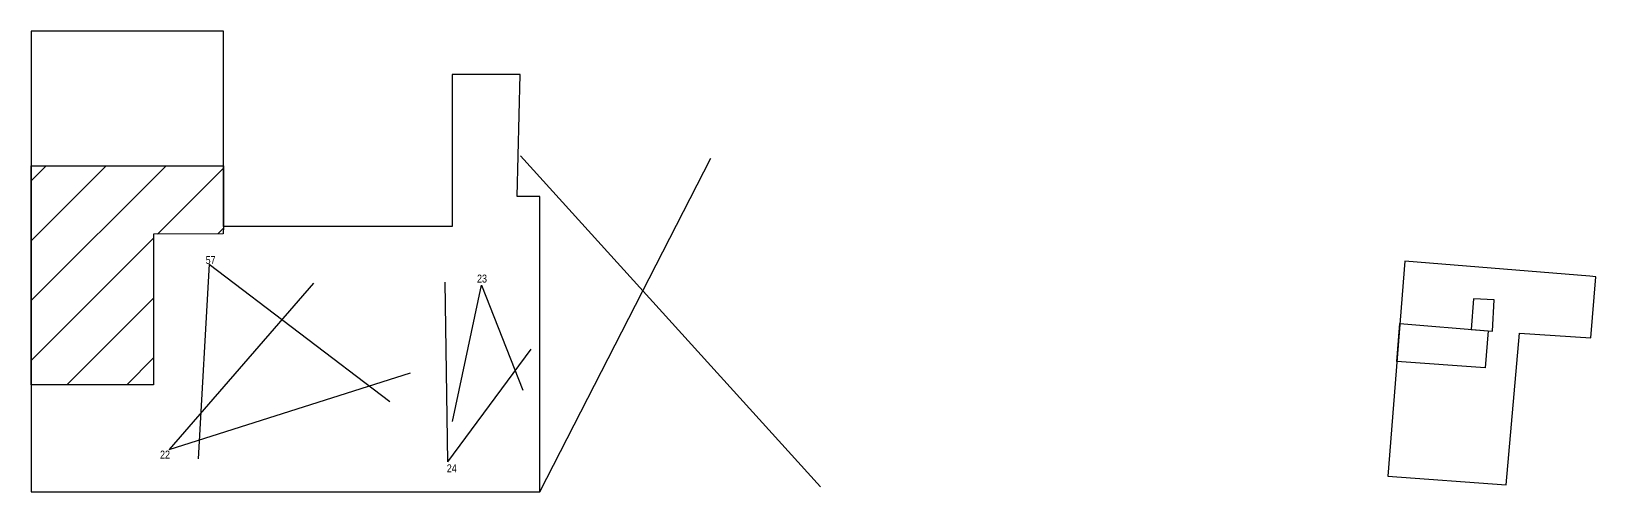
# Model space of a CAD drawing. Header units: millimetres. Extents: x -323 to 246, y -1352 to -859.
# Drawn here: x -20 to 97.3, y -1202.5 to -1168 of the extents above; entities that cross this region are included whole.
import ezdxf

# ---------------------------------------------------------------- set-up
doc = ezdxf.new("R2010")
doc.units = ezdxf.units.MM
doc.layers.add('CONI FOTO', color=1, linetype='CONTINUOUS')
doc.layers.add('Rosso', color=10, linetype='CONTINUOUS')
doc.styles.add('ARIAL', font='arial.ttf', dxfattribs={"width": 0.8})

msp = doc.modelspace()

# ---------------------------------------------------------------- hatches: boundary and pattern name
at = {"layer": 'Rosso'}
h = msp.add_hatch(dxfattribs=at)
h.set_pattern_fill('ANSI31', color=256)
h.set_pattern_definition([(45, (109.9412, 100.176), (-2.245064, 2.245064), [])])
h.paths.add_polyline_path([(-19.974, -1178.089), (-5.559, -1178.089), (-5.559, -1182.63), (-5.58, -1183.186), (-10.814, -1183.211), (-10.803, -1194.502), (-19.974, -1194.502)])

# ---------------------------------------------------------------- linework, layer by layer
at = {"layer": 'CONI FOTO'}
for p, q in [((-6.633, -1185.463), (-7.461, -1200.045)), ((-6.633, -1185.463), (6.895, -1195.749)), ((1.172, -1186.881), (-9.644, -1199.358)), ((11.262, -1200.284), (11.061, -1186.808)), ((11.609, -1197.262), (13.77, -1187.027)), ((13.77, -1187.027), (16.89, -1194.903)), ((11.262, -1200.284), (17.502, -1191.836)), ((-9.644, -1199.358), (8.449, -1193.596))]:
    msp.add_line(p, q, dxfattribs=at)
at = {"layer": 'Rosso'}
for points in [[(16.679, -1171.24), (11.584, -1171.24), (11.584, -1182.63), (-5.559, -1182.63), (-5.559, -1168.005), (-19.974, -1168.005), (-19.974, -1202.518), (18.155, -1202.518), (18.155, -1180.392), (16.458, -1180.392)], [(-19.974, -1178.089), (-5.559, -1178.089), (-5.559, -1182.63), (-5.58, -1183.186), (-10.814, -1183.211), (-10.803, -1194.502), (-19.974, -1194.502)], [(96.874, -1186.372), (82.994, -1185.228), (81.721, -1201.352), (90.609, -1202.006), (91.608, -1190.641), (96.937, -1190.986), (97.314, -1186.408)], [(89.247, -1190.451), (89.568, -1190.483), (89.697, -1188.145), (88.164, -1188.059), (87.98, -1190.349)], [(82.624, -1189.918), (89.247, -1190.451), (89.028, -1193.229), (82.399, -1192.765)]]:
    msp.add_lwpolyline(points, close=True, dxfattribs=at)
for points in [[(16.711, -1177.352), (39.202, -1202.144)], [(18.155, -1202.518), (30.985, -1177.51)]]:
    msp.add_lwpolyline(points, dxfattribs=at)

# ---------------------------------------------------------------- texts
at = {"layer": 'CONI FOTO', "char_height": 0.6, "attachment_point": 1, "style": 'ARIAL'}
for s, insert in [('57', (-6.903, -1184.848)), ('23', (13.444, -1186.242)), ('22', (-10.321, -1199.435)), ('24', (11.178, -1200.464))]:
    msp.add_mtext_dynamic_manual_height_columns(s, width=0.59802, gutter_width=1, heights=[0], dxfattribs=dict(at, insert=insert))

doc.saveas('drawing.dxf')
